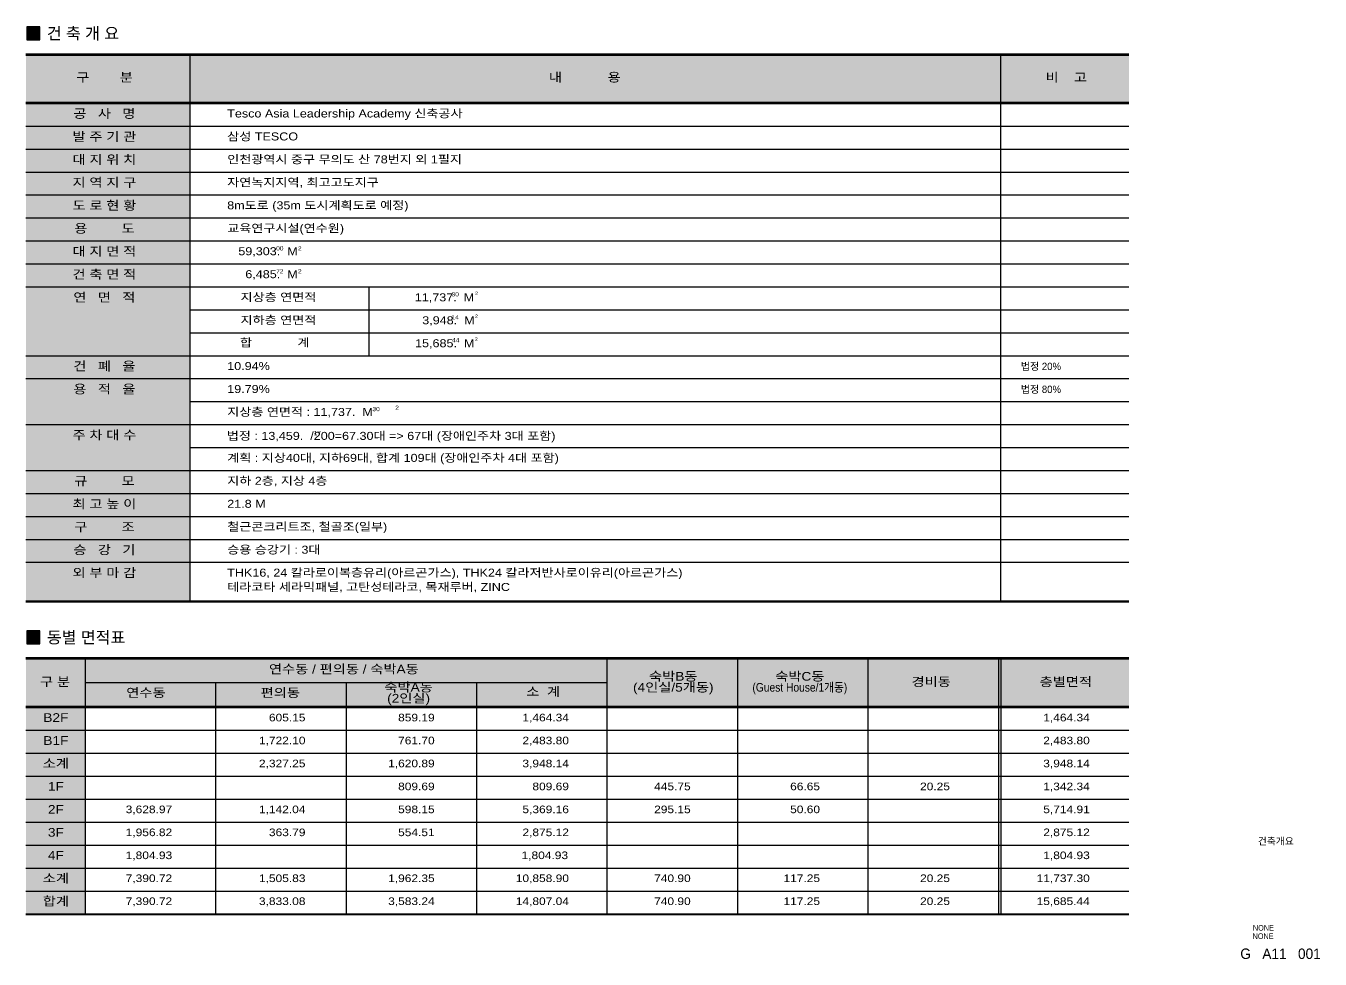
# Model space of a CAD drawing. Extents: x 292 to 4012, y 88 to 2770.
import ezdxf
from ezdxf.enums import TextEntityAlignment as Align

# ---------------------------------------------------------------- set-up
doc = ezdxf.new("R2010")
doc.units = 0
doc.header["$LTSCALE"] = 50
doc.header["$MEASUREMENT"] = 0
for name, color, linetype in [('252', 252, 'CONTINUOUS'), ('Sheet-text', 3, 'CONTINUOUS'), ('ST', 7, 'CONTINUOUS'), ('TE1', 3, 'CONTINUOUS'), ('TE2', 3, 'CONTINUOUS'), ('TXT', 6, 'CONTINUOUS')]:
    doc.layers.add(name, color=color, linetype=linetype)
doc.styles.add('heaven1', font='HYWULB.TTF')
doc.styles.add('HY울릉도M', font='HYWULM.TTF')
doc.styles.add('돋움', font='H2wull_0.TTF')
doc.styles.add('울릉도L', font='H2wull_0.TTF')

msp = doc.modelspace()

# ---------------------------------------------------------------- hatches: boundary and pattern name
at = {"layer": '252'}
for points in [[(292.5, 2690.4), (3462.5, 2690.4), (3462.5, 2547.4), (292.5, 2547.4)], [(292.5, 1116.4), (763.5, 1116.4), (763.5, 2547.4), (292.5, 2547.4)], [(292.5, 954.4), (3462.5, 954.4), (3462.5, 811.4), (292.5, 811.4)], [(292.5, 214.7), (462.5, 214.7), (462.5, 811.4), (292.5, 811.4)]]:
    msp.add_hatch(color=256, dxfattribs=at).paths.add_polyline_path(points)

# ---------------------------------------------------------------- linework, layer by layer
at = {"layer": 'ST'}
for p, q in [((292.5, 2690.4), (3462.5, 2690.4)), ((292.5, 2686.7), (3462.5, 2686.7)), ((763.5, 2690.4), (763.5, 1116.4)), ((3094.4, 1116.4), (3094.4, 2690.4)), ((292.5, 2551.1), (3462.5, 2551.1)), ((292.5, 2547.4), (3462.5, 2547.4)), ((3462.5, 2481.4), (292.5, 2481.4)), ((3462.5, 2415.4), (292.5, 2415.4)), ((3462.5, 2349.4), (292.5, 2349.4)), ((3462.5, 2283.4), (292.5, 2283.4)), ((3462.5, 2217.4), (292.5, 2217.4)), ((3462.5, 2151.4), (292.5, 2151.4)), ((3462.5, 2151.4), (292.5, 2151.4)), ((3462.5, 2085.4), (292.5, 2085.4)), ((3462.5, 2019.4), (292.5, 2019.4)), ((1278, 2019.4), (1278, 1821.4)), ((3462.5, 1953.4), (763.5, 1953.4)), ((3462.5, 1887.4), (763.5, 1887.4)), ((3462.5, 1887.4), (763.5, 1887.4)), ((3462.5, 1821.4), (292.5, 1821.4)), ((3462.5, 1755.4), (292.5, 1755.4)), ((3462.5, 1689.4), (763.5, 1689.4)), ((3462.5, 1623.4), (292.5, 1623.4)), ((3462.5, 1623.4), (292.5, 1623.4)), ((3462.5, 1557.4), (763.5, 1557.4)), ((3462.5, 1491.4), (292.5, 1491.4)), ((3462.5, 1491.4), (292.5, 1491.4)), ((3462.5, 1491.4), (814.5, 1491.4)), ((3462.5, 1425.4), (292.5, 1425.4)), ((3462.5, 1359.4), (292.5, 1359.4)), ((3462.5, 1359.4), (814.5, 1359.4)), ((3462.5, 1293.4), (292.5, 1293.4)), ((3462.5, 1293.4), (292.5, 1293.4)), ((3462.5, 1293.4), (814.5, 1293.4)), ((3462.5, 1227.4), (292.5, 1227.4)), ((3462.5, 1116.4), (292.5, 1116.4)), ((3462.5, 1113.7), (292.5, 1113.7)), ((292.5, 954.4), (3462.5, 954.4)), ((292.5, 950.8), (3462.5, 950.8)), ((462.5, 950.8), (462.5, 217.4)), ((1962.5, 950.8), (1962.5, 217.4)), ((2337.5, 950.8), (2337.5, 217.4)), ((2712.5, 950.8), (2712.5, 217.4)), ((3087.5, 950.8), (3087.5, 217.4)), ((3087.5, 950.8), (3087.5, 217.4)), ((3094.4, 950.8), (3094.4, 217.4)), ((462.5, 882.9), (1962.5, 882.9)), ((837.5, 882.9), (837.5, 217.4)), ((1212.5, 882.9), (1212.5, 217.4)), ((1587.5, 882.9), (1587.5, 217.4)), ((292.5, 815.1), (3462.5, 815.1)), ((292.5, 811.4), (3462.5, 811.4)), ((292.5, 745.4), (3462.5, 745.4)), ((292.5, 679.4), (3462.5, 679.4)), ((292.5, 613.4), (3462.5, 613.4)), ((292.5, 547.4), (3462.5, 547.4)), ((292.5, 481.4), (3462.5, 481.4)), ((292.5, 415.4), (3462.5, 415.4)), ((292.5, 349.4), (3462.5, 349.4)), ((292.5, 283.4), (3462.5, 283.4)), ((292.5, 217.4), (3462.5, 217.4)), ((3462.5, 214.7), (292.5, 214.7))]:
    msp.add_line(p, q, dxfattribs=at)
at = {"layer": 'TXT'}
for p, q in [((332.5, 2768), (295.1, 2768)), ((295.1, 2768), (295.1, 2730.6)), ((295.1, 2767.9), (295.2, 2768)), ((295.1, 2767.7), (295.4, 2768)), ((295.1, 2767.6), (295.5, 2768)), ((295.1, 2767.4), (295.7, 2768)), ((295.1, 2767.3), (295.8, 2768)), ((295.1, 2767.1), (296, 2768)), ((295.1, 2767), (296.1, 2768)), ((295.1, 2766.9), (296.2, 2768)), ((295.1, 2766.7), (296.4, 2768)), ((295.1, 2766.6), (296.5, 2768)), ((295.1, 2766.4), (296.7, 2768)), ((295.1, 2766.3), (296.8, 2768)), ((295.1, 2766.1), (297, 2768)), ((295.1, 2766), (297.1, 2768)), ((295.1, 2765.8), (297.3, 2768)), ((295.1, 2765.7), (297.4, 2768)), ((295.1, 2765.5), (297.6, 2768)), ((295.1, 2765.4), (297.7, 2768)), ((295.1, 2765.2), (297.9, 2768)), ((295.1, 2765.1), (298, 2768)), ((295.1, 2764.9), (298.2, 2768)), ((295.1, 2764.8), (298.3, 2768)), ((295.1, 2764.6), (298.5, 2768)), ((295.1, 2764.5), (298.6, 2768)), ((295.1, 2764.4), (298.7, 2768)), ((295.1, 2764.2), (298.9, 2768)), ((295.1, 2764.1), (299, 2768)), ((295.1, 2763.9), (299.2, 2768)), ((295.1, 2763.8), (299.3, 2768)), ((295.1, 2763.6), (299.5, 2768)), ((295.1, 2763.5), (299.6, 2768)), ((295.1, 2763.3), (299.8, 2768)), ((295.1, 2763.2), (299.9, 2768)), ((295.1, 2763), (300.1, 2768)), ((295.1, 2762.9), (300.2, 2768)), ((295.1, 2762.7), (300.4, 2768)), ((295.1, 2762.6), (300.5, 2768)), ((295.1, 2762.4), (300.7, 2768)), ((295.1, 2762.3), (300.8, 2768)), ((295.1, 2762.1), (301, 2768)), ((295.1, 2762), (301.1, 2768)), ((295.1, 2761.9), (301.2, 2768)), ((295.1, 2761.7), (301.4, 2768)), ((295.1, 2761.6), (301.5, 2768)), ((295.1, 2761.4), (301.7, 2768)), ((295.1, 2761.3), (301.8, 2768)), ((295.1, 2761.1), (302, 2768)), ((295.1, 2761), (302.1, 2768)), ((295.1, 2760.8), (302.3, 2768)), ((295.1, 2760.7), (302.4, 2768)), ((295.1, 2760.5), (302.6, 2768)), ((295.1, 2760.4), (302.7, 2768)), ((295.1, 2760.2), (302.9, 2768)), ((295.1, 2760.1), (303, 2768)), ((295.1, 2759.9), (303.2, 2768)), ((295.1, 2759.8), (303.3, 2768)), ((295.1, 2759.6), (303.5, 2768)), ((295.1, 2759.5), (303.6, 2768)), ((295.1, 2759.4), (303.7, 2768)), ((295.1, 2759.2), (303.9, 2768)), ((295.1, 2759.1), (304, 2768)), ((295.1, 2758.9), (304.2, 2768)), ((295.1, 2758.8), (304.3, 2768)), ((295.1, 2758.6), (304.5, 2768)), ((295.1, 2758.5), (304.6, 2768)), ((295.1, 2758.3), (304.8, 2768)), ((295.1, 2758.2), (304.9, 2768)), ((295.1, 2758), (305.1, 2768)), ((295.1, 2757.9), (305.2, 2768)), ((295.1, 2757.7), (305.4, 2768)), ((295.1, 2757.6), (305.5, 2768)), ((295.1, 2757.4), (305.7, 2768)), ((295.1, 2757.3), (305.8, 2768)), ((295.1, 2757.1), (306, 2768)), ((295.1, 2757), (306.1, 2768)), ((295.1, 2756.9), (306.2, 2768)), ((295.1, 2756.7), (306.4, 2768)), ((295.1, 2756.6), (306.5, 2768)), ((295.1, 2756.4), (306.7, 2768)), ((295.1, 2756.3), (306.8, 2768)), ((295.1, 2756.1), (307, 2768)), ((295.1, 2756), (307.1, 2768)), ((295.1, 2755.8), (307.3, 2768)), ((295.1, 2755.7), (307.4, 2768)), ((295.1, 2755.5), (307.6, 2768)), ((295.1, 2755.4), (307.7, 2768)), ((295.1, 2755.2), (307.9, 2768)), ((295.1, 2755.1), (308, 2768)), ((295.1, 2754.9), (308.2, 2768)), ((295.1, 2754.8), (308.3, 2768)), ((295.1, 2754.6), (308.5, 2768)), ((295.1, 2754.5), (308.6, 2768)), ((295.1, 2754.4), (308.7, 2768)), ((295.1, 2754.2), (308.9, 2768)), ((295.1, 2754.1), (309, 2768)), ((295.1, 2753.9), (309.2, 2768)), ((295.1, 2753.8), (309.3, 2768)), ((295.1, 2753.6), (309.5, 2768)), ((295.1, 2753.5), (309.6, 2768)), ((295.1, 2753.3), (309.8, 2768)), ((295.1, 2753.2), (309.9, 2768)), ((295.1, 2753), (310.1, 2768)), ((295.1, 2752.9), (310.2, 2768)), ((295.1, 2752.7), (310.4, 2768)), ((295.1, 2752.6), (310.5, 2768)), ((295.1, 2752.4), (310.7, 2768)), ((295.1, 2752.3), (310.8, 2768)), ((295.1, 2752.1), (310.9, 2768)), ((295.1, 2752), (311.1, 2768)), ((295.1, 2751.9), (311.2, 2768)), ((295.1, 2751.7), (311.4, 2768)), ((295.1, 2751.6), (311.5, 2768)), ((295.1, 2751.4), (311.7, 2768)), ((295.1, 2751.3), (311.8, 2768)), ((295.1, 2751.1), (312, 2768)), ((295.1, 2751), (312.1, 2768)), ((295.1, 2750.8), (312.3, 2768)), ((295.1, 2750.7), (312.4, 2768)), ((295.1, 2750.5), (312.6, 2768)), ((295.1, 2750.4), (312.7, 2768)), ((295.1, 2750.2), (312.9, 2768)), ((295.1, 2750.1), (313, 2768)), ((295.1, 2749.9), (313.2, 2768)), ((295.1, 2749.8), (313.3, 2768)), ((295.1, 2749.6), (313.4, 2768)), ((295.1, 2749.5), (313.6, 2768)), ((295.1, 2749.4), (313.7, 2768)), ((295.1, 2749.2), (313.9, 2768)), ((295.1, 2749.1), (314, 2768)), ((295.1, 2748.9), (314.2, 2768)), ((295.1, 2748.8), (314.3, 2768)), ((295.1, 2748.6), (314.5, 2768)), ((295.1, 2748.5), (314.6, 2768)), ((295.1, 2748.3), (314.8, 2768)), ((295.1, 2748.2), (314.9, 2768)), ((295.1, 2748), (315.1, 2768)), ((295.1, 2747.9), (315.2, 2768)), ((295.1, 2747.7), (315.4, 2768)), ((295.1, 2747.6), (315.5, 2768)), ((295.1, 2747.4), (315.7, 2768)), ((295.1, 2747.3), (315.8, 2768)), ((295.1, 2747.1), (315.9, 2768)), ((295.1, 2747), (316.1, 2768)), ((295.1, 2746.9), (316.2, 2768)), ((295.1, 2746.7), (316.4, 2768)), ((295.1, 2746.6), (316.5, 2768)), ((295.1, 2746.4), (316.7, 2768)), ((295.1, 2746.3), (316.8, 2768)), ((295.1, 2746.1), (317, 2768)), ((295.1, 2746), (317.1, 2768)), ((295.1, 2745.8), (317.3, 2768)), ((295.1, 2745.7), (317.4, 2768)), ((295.1, 2745.5), (317.6, 2768)), ((295.1, 2745.4), (317.7, 2768)), ((295.1, 2745.2), (317.9, 2768)), ((295.1, 2745.1), (318, 2768)), ((295.1, 2744.9), (318.2, 2768)), ((295.1, 2744.8), (318.3, 2768)), ((295.1, 2744.6), (318.4, 2768)), ((295.1, 2744.5), (318.6, 2768)), ((295.1, 2744.4), (318.7, 2768)), ((295.1, 2744.2), (318.9, 2768)), ((295.1, 2744.1), (319, 2768)), ((295.1, 2743.9), (319.2, 2768)), ((295.1, 2743.8), (319.3, 2768)), ((295.1, 2743.6), (319.5, 2768)), ((295.1, 2743.5), (319.6, 2768)), ((295.1, 2743.3), (319.8, 2768)), ((295.1, 2743.2), (319.9, 2768)), ((295.1, 2743), (320.1, 2768)), ((295.1, 2742.9), (320.2, 2768)), ((295.1, 2742.7), (320.4, 2768)), ((295.1, 2742.6), (320.5, 2768)), ((295.1, 2742.4), (320.7, 2768)), ((295.1, 2742.3), (320.8, 2768)), ((295.1, 2742.1), (320.9, 2768)), ((295.1, 2742), (321.1, 2768)), ((295.1, 2741.9), (321.2, 2768)), ((295.1, 2741.7), (321.4, 2768)), ((295.1, 2741.6), (321.5, 2768)), ((295.1, 2741.4), (321.7, 2768)), ((295.1, 2741.3), (321.8, 2768)), ((295.1, 2741.1), (322, 2768)), ((295.1, 2741), (322.1, 2768)), ((295.1, 2740.8), (322.3, 2768)), ((295.1, 2740.7), (322.4, 2768)), ((295.1, 2740.5), (322.6, 2768)), ((295.1, 2740.4), (322.7, 2768)), ((295.1, 2740.2), (322.9, 2768)), ((295.1, 2740.1), (323, 2768)), ((295.1, 2739.9), (323.2, 2768)), ((295.1, 2739.8), (323.3, 2768)), ((295.1, 2739.6), (323.4, 2768)), ((295.1, 2739.5), (323.6, 2768)), ((295.1, 2739.4), (323.7, 2768)), ((295.1, 2739.2), (323.9, 2768)), ((295.1, 2739.1), (324, 2768)), ((295.1, 2738.9), (324.2, 2768)), ((295.1, 2738.8), (324.3, 2768)), ((295.1, 2738.6), (324.5, 2768)), ((295.1, 2738.5), (324.6, 2768)), ((295.1, 2738.3), (324.8, 2768)), ((295.1, 2738.2), (324.9, 2768)), ((295.1, 2738), (325.1, 2768)), ((295.1, 2737.9), (325.2, 2768)), ((295.1, 2737.7), (325.4, 2768)), ((295.1, 2737.6), (325.5, 2768)), ((295.1, 2737.4), (325.7, 2768)), ((295.1, 2737.3), (325.8, 2768)), ((295.1, 2737.1), (325.9, 2768)), ((295.1, 2737), (326.1, 2768)), ((295.1, 2736.9), (326.2, 2768)), ((295.1, 2736.7), (326.4, 2768)), ((295.1, 2736.6), (326.5, 2768)), ((295.1, 2736.4), (326.7, 2768)), ((295.1, 2736.3), (326.8, 2768)), ((295.1, 2736.1), (327, 2768)), ((295.1, 2736), (327.1, 2768)), ((295.1, 2735.8), (327.3, 2768)), ((295.1, 2735.7), (327.4, 2768)), ((295.1, 2735.5), (327.6, 2768)), ((295.1, 2735.4), (327.7, 2768)), ((295.1, 2735.2), (327.9, 2768)), ((295.1, 2735.1), (328, 2768)), ((295.1, 2734.9), (328.2, 2768)), ((295.1, 2734.8), (328.3, 2768)), ((295.1, 2734.6), (328.4, 2768)), ((295.1, 2734.5), (328.6, 2768)), ((295.1, 2734.4), (328.7, 2768)), ((295.1, 2734.2), (328.9, 2768)), ((295.1, 2734.1), (329, 2768)), ((295.1, 2733.9), (329.2, 2768)), ((295.1, 2733.8), (329.3, 2768)), ((295.1, 2733.6), (329.5, 2768)), ((295.1, 2733.5), (329.6, 2768)), ((295.1, 2733.3), (329.8, 2768)), ((295.1, 2733.2), (329.9, 2768)), ((295.1, 2733), (330.1, 2768)), ((295.1, 2732.9), (330.2, 2768)), ((295.1, 2732.7), (330.4, 2768)), ((295.1, 2732.6), (330.5, 2768)), ((295.1, 2732.4), (330.7, 2768)), ((295.1, 2732.3), (330.8, 2768)), ((295.1, 2732.1), (330.9, 2768)), ((295.1, 2732), (331.1, 2768)), ((295.1, 2731.9), (331.2, 2768)), ((295.1, 2731.7), (331.4, 2768)), ((295.1, 2731.6), (331.5, 2768)), ((295.1, 2731.4), (331.7, 2768)), ((295.1, 2731.3), (331.8, 2768)), ((295.1, 2731.1), (332, 2768)), ((295.1, 2731), (332.1, 2768)), ((295.1, 2730.8), (332.3, 2768)), ((295.1, 2730.7), (332.4, 2768)), ((295.1, 2730.6), (332.5, 2768)), ((295.3, 2730.6), (332.5, 2767.8)), ((295.4, 2730.6), (332.5, 2767.7)), ((295.6, 2730.6), (332.5, 2767.5)), ((295.7, 2730.6), (332.5, 2767.4)), ((295.9, 2730.6), (332.5, 2767.2)), ((296, 2730.6), (332.5, 2767.1)), ((296.2, 2730.6), (332.5, 2766.9)), ((296.3, 2730.6), (332.5, 2766.8)), ((296.5, 2730.6), (332.5, 2766.6)), ((296.6, 2730.6), (332.5, 2766.5)), ((296.8, 2730.6), (332.5, 2766.3)), ((296.9, 2730.6), (332.5, 2766.2)), ((297, 2730.6), (332.5, 2766.1)), ((297.2, 2730.6), (332.5, 2765.9)), ((297.3, 2730.6), (332.5, 2765.8)), ((297.5, 2730.6), (332.5, 2765.6)), ((297.6, 2730.6), (332.5, 2765.5)), ((297.8, 2730.6), (332.5, 2765.3)), ((297.9, 2730.6), (332.5, 2765.2)), ((298.1, 2730.6), (332.5, 2765)), ((298.2, 2730.6), (332.5, 2764.9)), ((298.4, 2730.6), (332.5, 2764.7)), ((298.5, 2730.6), (332.5, 2764.6)), ((298.7, 2730.6), (332.5, 2764.4)), ((298.8, 2730.6), (332.5, 2764.3)), ((299, 2730.6), (332.5, 2764.1)), ((299.1, 2730.6), (332.5, 2764)), ((299.3, 2730.6), (332.5, 2763.8)), ((299.4, 2730.6), (332.5, 2763.7)), ((299.5, 2730.6), (332.5, 2763.6)), ((299.7, 2730.6), (332.5, 2763.4)), ((299.8, 2730.6), (332.5, 2763.3)), ((300, 2730.6), (332.5, 2763.1)), ((300.1, 2730.6), (332.5, 2763)), ((300.3, 2730.6), (332.5, 2762.8)), ((300.4, 2730.6), (332.5, 2762.7)), ((300.6, 2730.6), (332.5, 2762.5)), ((300.7, 2730.6), (332.5, 2762.4)), ((300.9, 2730.6), (332.5, 2762.2)), ((301, 2730.6), (332.5, 2762.1)), ((301.2, 2730.6), (332.5, 2761.9)), ((301.3, 2730.6), (332.5, 2761.8)), ((301.5, 2730.6), (332.5, 2761.6)), ((301.6, 2730.6), (332.5, 2761.5)), ((301.8, 2730.6), (332.5, 2761.3)), ((301.9, 2730.6), (332.5, 2761.2)), ((302, 2730.6), (332.5, 2761.1)), ((302.2, 2730.6), (332.5, 2760.9)), ((302.3, 2730.6), (332.5, 2760.8)), ((302.5, 2730.6), (332.5, 2760.6)), ((302.6, 2730.6), (332.5, 2760.5)), ((302.8, 2730.6), (332.5, 2760.3)), ((302.9, 2730.6), (332.5, 2760.2)), ((303.1, 2730.6), (332.5, 2760)), ((303.2, 2730.6), (332.5, 2759.9)), ((303.4, 2730.6), (332.5, 2759.7)), ((303.5, 2730.6), (332.5, 2759.6)), ((303.7, 2730.6), (332.5, 2759.4)), ((303.8, 2730.6), (332.5, 2759.3)), ((304, 2730.6), (332.5, 2759.1)), ((304.1, 2730.6), (332.5, 2759)), ((304.3, 2730.6), (332.5, 2758.8)), ((304.4, 2730.6), (332.5, 2758.7)), ((304.5, 2730.6), (332.5, 2758.6)), ((304.7, 2730.6), (332.5, 2758.4)), ((304.8, 2730.6), (332.5, 2758.3)), ((305, 2730.6), (332.5, 2758.1)), ((305.1, 2730.6), (332.5, 2758)), ((305.3, 2730.6), (332.5, 2757.8)), ((305.4, 2730.6), (332.5, 2757.7)), ((305.6, 2730.6), (332.5, 2757.5)), ((305.7, 2730.6), (332.5, 2757.4)), ((305.9, 2730.6), (332.5, 2757.2)), ((306, 2730.6), (332.5, 2757.1)), ((306.2, 2730.6), (332.5, 2756.9)), ((306.3, 2730.6), (332.5, 2756.8)), ((306.5, 2730.6), (332.5, 2756.6)), ((306.6, 2730.6), (332.5, 2756.5)), ((306.8, 2730.6), (332.5, 2756.3)), ((306.9, 2730.6), (332.5, 2756.2)), ((307, 2730.6), (332.5, 2756.1)), ((307.2, 2730.6), (332.5, 2755.9)), ((307.3, 2730.6), (332.5, 2755.8)), ((307.5, 2730.6), (332.5, 2755.6)), ((307.6, 2730.6), (332.5, 2755.5)), ((307.8, 2730.6), (332.5, 2755.3)), ((307.9, 2730.6), (332.5, 2755.2)), ((308.1, 2730.6), (332.5, 2755)), ((308.2, 2730.6), (332.5, 2754.9)), ((308.4, 2730.6), (332.5, 2754.7)), ((308.5, 2730.6), (332.5, 2754.6)), ((308.7, 2730.6), (332.5, 2754.4)), ((308.8, 2730.6), (332.5, 2754.3)), ((309, 2730.6), (332.5, 2754.1)), ((309.1, 2730.6), (332.5, 2754)), ((309.3, 2730.6), (332.5, 2753.8)), ((309.4, 2730.6), (332.5, 2753.7)), ((309.5, 2730.6), (332.5, 2753.6)), ((309.7, 2730.6), (332.5, 2753.4)), ((309.8, 2730.6), (332.5, 2753.3)), ((310, 2730.6), (332.5, 2753.1)), ((310.1, 2730.6), (332.5, 2753)), ((310.3, 2730.6), (332.5, 2752.8)), ((310.4, 2730.6), (332.5, 2752.7)), ((310.6, 2730.6), (332.5, 2752.5)), ((332.5, 2730.6), (332.5, 2768)), ((295.1, 2730.6), (332.5, 2730.6)), ((310.7, 2730.6), (332.5, 2752.4)), ((310.9, 2730.6), (332.5, 2752.2)), ((311, 2730.6), (332.5, 2752.1)), ((311.2, 2730.6), (332.5, 2751.9)), ((311.3, 2730.6), (332.5, 2751.8)), ((311.5, 2730.6), (332.5, 2751.6)), ((311.6, 2730.6), (332.5, 2751.5)), ((311.7, 2730.6), (332.5, 2751.3)), ((311.9, 2730.6), (332.5, 2751.2)), ((312, 2730.6), (332.5, 2751.1)), ((312.2, 2730.6), (332.5, 2750.9)), ((312.3, 2730.6), (332.5, 2750.8)), ((312.5, 2730.6), (332.5, 2750.6)), ((312.6, 2730.6), (332.5, 2750.5)), ((312.8, 2730.6), (332.5, 2750.3)), ((312.9, 2730.6), (332.5, 2750.2)), ((313.1, 2730.6), (332.5, 2750)), ((313.2, 2730.6), (332.5, 2749.9)), ((313.4, 2730.6), (332.5, 2749.7)), ((313.5, 2730.6), (332.5, 2749.6)), ((313.7, 2730.6), (332.5, 2749.4)), ((313.8, 2730.6), (332.5, 2749.3)), ((314, 2730.6), (332.5, 2749.1)), ((314.1, 2730.6), (332.5, 2749)), ((314.2, 2730.6), (332.5, 2748.8)), ((314.4, 2730.6), (332.5, 2748.7)), ((314.5, 2730.6), (332.5, 2748.6)), ((314.7, 2730.6), (332.5, 2748.4)), ((314.8, 2730.6), (332.5, 2748.3)), ((315, 2730.6), (332.5, 2748.1)), ((315.1, 2730.6), (332.5, 2748)), ((315.3, 2730.6), (332.5, 2747.8)), ((315.4, 2730.6), (332.5, 2747.7)), ((315.6, 2730.6), (332.5, 2747.5)), ((315.7, 2730.6), (332.5, 2747.4)), ((315.9, 2730.6), (332.5, 2747.2)), ((316, 2730.6), (332.5, 2747.1)), ((316.2, 2730.6), (332.5, 2746.9)), ((316.3, 2730.6), (332.5, 2746.8)), ((316.5, 2730.6), (332.5, 2746.6)), ((316.6, 2730.6), (332.5, 2746.5)), ((316.7, 2730.6), (332.5, 2746.3)), ((316.9, 2730.6), (332.5, 2746.2)), ((317, 2730.6), (332.5, 2746.1)), ((317.2, 2730.6), (332.5, 2745.9)), ((317.3, 2730.6), (332.5, 2745.8)), ((317.5, 2730.6), (332.5, 2745.6)), ((317.6, 2730.6), (332.5, 2745.5)), ((317.8, 2730.6), (332.5, 2745.3)), ((317.9, 2730.6), (332.5, 2745.2)), ((318.1, 2730.6), (332.5, 2745)), ((318.2, 2730.6), (332.5, 2744.9)), ((318.4, 2730.6), (332.5, 2744.7)), ((318.5, 2730.6), (332.5, 2744.6)), ((318.7, 2730.6), (332.5, 2744.4)), ((318.8, 2730.6), (332.5, 2744.3)), ((319, 2730.6), (332.5, 2744.1)), ((319.1, 2730.6), (332.5, 2744)), ((319.2, 2730.6), (332.5, 2743.8)), ((319.4, 2730.6), (332.5, 2743.7)), ((319.5, 2730.6), (332.5, 2743.6)), ((319.7, 2730.6), (332.5, 2743.4)), ((319.8, 2730.6), (332.5, 2743.3)), ((320, 2730.6), (332.5, 2743.1)), ((320.1, 2730.6), (332.5, 2743)), ((320.3, 2730.6), (332.5, 2742.8)), ((320.4, 2730.6), (332.5, 2742.7)), ((320.6, 2730.6), (332.5, 2742.5)), ((320.7, 2730.6), (332.5, 2742.4)), ((320.9, 2730.6), (332.5, 2742.2)), ((321, 2730.6), (332.5, 2742.1)), ((321.2, 2730.6), (332.5, 2741.9)), ((321.3, 2730.6), (332.5, 2741.8)), ((321.5, 2730.6), (332.5, 2741.6)), ((321.6, 2730.6), (332.5, 2741.5)), ((321.7, 2730.6), (332.5, 2741.3)), ((321.9, 2730.6), (332.5, 2741.2)), ((322, 2730.6), (332.5, 2741.1)), ((322.2, 2730.6), (332.5, 2740.9)), ((322.3, 2730.6), (332.5, 2740.8)), ((322.5, 2730.6), (332.5, 2740.6)), ((322.6, 2730.6), (332.5, 2740.5)), ((322.8, 2730.6), (332.5, 2740.3)), ((322.9, 2730.6), (332.5, 2740.2)), ((323.1, 2730.6), (332.5, 2740)), ((323.2, 2730.6), (332.5, 2739.9)), ((323.4, 2730.6), (332.5, 2739.7)), ((323.5, 2730.6), (332.5, 2739.6)), ((323.7, 2730.6), (332.5, 2739.4)), ((323.8, 2730.6), (332.5, 2739.3)), ((324, 2730.6), (332.5, 2739.1)), ((324.1, 2730.6), (332.5, 2739)), ((324.2, 2730.6), (332.5, 2738.8)), ((324.4, 2730.6), (332.5, 2738.7)), ((324.5, 2730.6), (332.5, 2738.6)), ((324.7, 2730.6), (332.5, 2738.4)), ((324.8, 2730.6), (332.5, 2738.3)), ((325, 2730.6), (332.5, 2738.1)), ((325.1, 2730.6), (332.5, 2738)), ((325.3, 2730.6), (332.5, 2737.8)), ((325.4, 2730.6), (332.5, 2737.7)), ((325.6, 2730.6), (332.5, 2737.5)), ((325.7, 2730.6), (332.5, 2737.4)), ((325.9, 2730.6), (332.5, 2737.2)), ((326, 2730.6), (332.5, 2737.1)), ((326.2, 2730.6), (332.5, 2736.9)), ((326.3, 2730.6), (332.5, 2736.8)), ((326.5, 2730.6), (332.5, 2736.6)), ((326.6, 2730.6), (332.5, 2736.5)), ((326.7, 2730.6), (332.5, 2736.3)), ((326.9, 2730.6), (332.5, 2736.2)), ((327, 2730.6), (332.5, 2736.1)), ((327.2, 2730.6), (332.5, 2735.9)), ((327.3, 2730.6), (332.5, 2735.8)), ((327.5, 2730.6), (332.5, 2735.6)), ((327.6, 2730.6), (332.5, 2735.5)), ((327.8, 2730.6), (332.5, 2735.3)), ((327.9, 2730.6), (332.5, 2735.2)), ((328.1, 2730.6), (332.5, 2735)), ((328.2, 2730.6), (332.5, 2734.9)), ((328.4, 2730.6), (332.5, 2734.7)), ((328.5, 2730.6), (332.5, 2734.6)), ((328.7, 2730.6), (332.5, 2734.4)), ((328.8, 2730.6), (332.5, 2734.3)), ((329, 2730.6), (332.5, 2734.1)), ((329.1, 2730.6), (332.5, 2734)), ((329.2, 2730.6), (332.5, 2733.8)), ((329.4, 2730.6), (332.5, 2733.7)), ((329.5, 2730.6), (332.5, 2733.6)), ((329.7, 2730.6), (332.5, 2733.4)), ((329.8, 2730.6), (332.5, 2733.3)), ((330, 2730.6), (332.5, 2733.1)), ((330.1, 2730.6), (332.5, 2733)), ((330.3, 2730.6), (332.5, 2732.8)), ((330.4, 2730.6), (332.5, 2732.7)), ((330.6, 2730.6), (332.5, 2732.5)), ((330.7, 2730.6), (332.5, 2732.4)), ((330.9, 2730.6), (332.5, 2732.2)), ((331, 2730.6), (332.5, 2732.1)), ((331.2, 2730.6), (332.5, 2731.9)), ((331.3, 2730.6), (332.5, 2731.8)), ((331.5, 2730.6), (332.5, 2731.6)), ((331.6, 2730.6), (332.5, 2731.5)), ((331.7, 2730.6), (332.5, 2731.3)), ((331.9, 2730.6), (332.5, 2731.2)), ((332, 2730.6), (332.5, 2731.1)), ((332.2, 2730.6), (332.5, 2730.9)), ((332.3, 2730.6), (332.5, 2730.8)), ((332.5, 2730.6), (332.5, 2730.6)), ((332.5, 1031.8), (295.1, 1031.8)), ((295.1, 1031.8), (295.1, 994.3)), ((295.1, 1031.6), (295.2, 1031.8)), ((295.1, 1031.5), (295.4, 1031.8)), ((295.1, 1031.3), (295.5, 1031.8)), ((295.1, 1031.2), (295.7, 1031.8)), ((295.1, 1031.1), (295.8, 1031.8)), ((295.1, 1030.9), (296, 1031.8)), ((295.1, 1030.8), (296.1, 1031.8)), ((295.1, 1030.6), (296.2, 1031.8)), ((295.1, 1030.5), (296.4, 1031.8)), ((295.1, 1030.3), (296.5, 1031.8)), ((295.1, 1030.2), (296.7, 1031.8)), ((295.1, 1030), (296.8, 1031.8)), ((295.1, 1029.9), (297, 1031.8)), ((295.1, 1029.7), (297.1, 1031.8)), ((295.1, 1029.6), (297.3, 1031.8)), ((295.1, 1029.4), (297.4, 1031.8)), ((295.1, 1029.3), (297.6, 1031.8)), ((295.1, 1029.1), (297.7, 1031.8)), ((295.1, 1029), (297.9, 1031.8)), ((295.1, 1028.9), (298, 1031.8)), ((295.1, 1028.7), (298.2, 1031.8)), ((295.1, 1028.6), (298.3, 1031.8)), ((295.1, 1028.4), (298.5, 1031.8)), ((295.1, 1028.3), (298.6, 1031.8)), ((295.1, 1028.1), (298.7, 1031.8)), ((295.1, 1028), (298.9, 1031.8)), ((295.1, 1027.8), (299, 1031.8)), ((295.1, 1027.7), (299.2, 1031.8)), ((295.1, 1027.5), (299.3, 1031.8)), ((295.1, 1027.4), (299.5, 1031.8)), ((295.1, 1027.2), (299.6, 1031.8)), ((295.1, 1027.1), (299.8, 1031.8)), ((295.1, 1026.9), (299.9, 1031.8)), ((295.1, 1026.8), (300.1, 1031.8)), ((295.1, 1026.6), (300.2, 1031.8)), ((295.1, 1026.5), (300.4, 1031.8)), ((295.1, 1026.4), (300.5, 1031.8)), ((295.1, 1026.2), (300.7, 1031.8)), ((295.1, 1026.1), (300.8, 1031.8)), ((295.1, 1025.9), (301, 1031.8)), ((295.1, 1025.8), (301.1, 1031.8)), ((295.1, 1025.6), (301.2, 1031.8)), ((295.1, 1025.5), (301.4, 1031.8)), ((295.1, 1025.3), (301.5, 1031.8)), ((295.1, 1025.2), (301.7, 1031.8)), ((295.1, 1025), (301.8, 1031.8)), ((295.1, 1024.9), (302, 1031.8)), ((295.1, 1024.7), (302.1, 1031.8)), ((295.1, 1024.6), (302.3, 1031.8)), ((295.1, 1024.4), (302.4, 1031.8)), ((295.1, 1024.3), (302.6, 1031.8)), ((295.1, 1024.1), (302.7, 1031.8)), ((295.1, 1024), (302.9, 1031.8)), ((295.1, 1023.9), (303, 1031.8)), ((295.1, 1023.7), (303.2, 1031.8)), ((295.1, 1023.6), (303.3, 1031.8)), ((295.1, 1023.4), (303.5, 1031.8)), ((295.1, 1023.3), (303.6, 1031.8)), ((295.1, 1023.1), (303.7, 1031.8)), ((295.1, 1023), (303.9, 1031.8)), ((295.1, 1022.8), (304, 1031.8)), ((295.1, 1022.7), (304.2, 1031.8)), ((295.1, 1022.5), (304.3, 1031.8)), ((295.1, 1022.4), (304.5, 1031.8)), ((295.1, 1022.2), (304.6, 1031.8)), ((295.1, 1022.1), (304.8, 1031.8)), ((295.1, 1021.9), (304.9, 1031.8)), ((295.1, 1021.8), (305.1, 1031.8)), ((295.1, 1021.6), (305.2, 1031.8)), ((295.1, 1021.5), (305.4, 1031.8)), ((295.1, 1021.4), (305.5, 1031.8)), ((295.1, 1021.2), (305.7, 1031.8)), ((295.1, 1021.1), (305.8, 1031.8)), ((295.1, 1020.9), (306, 1031.8)), ((295.1, 1020.8), (306.1, 1031.8)), ((295.1, 1020.6), (306.2, 1031.8)), ((295.1, 1020.5), (306.4, 1031.8)), ((295.1, 1020.3), (306.5, 1031.8)), ((295.1, 1020.2), (306.7, 1031.8)), ((295.1, 1020), (306.8, 1031.8)), ((295.1, 1019.9), (307, 1031.8)), ((295.1, 1019.7), (307.1, 1031.8)), ((295.1, 1019.6), (307.3, 1031.8)), ((295.1, 1019.4), (307.4, 1031.8)), ((295.1, 1019.3), (307.6, 1031.8)), ((295.1, 1019.1), (307.7, 1031.8)), ((295.1, 1019), (307.9, 1031.8)), ((295.1, 1018.9), (308, 1031.8)), ((295.1, 1018.7), (308.2, 1031.8)), ((295.1, 1018.6), (308.3, 1031.8)), ((295.1, 1018.4), (308.5, 1031.8)), ((295.1, 1018.3), (308.6, 1031.8)), ((295.1, 1018.1), (308.7, 1031.8)), ((295.1, 1018), (308.9, 1031.8)), ((295.1, 1017.8), (309, 1031.8)), ((295.1, 1017.7), (309.2, 1031.8)), ((295.1, 1017.5), (309.3, 1031.8)), ((295.1, 1017.4), (309.5, 1031.8)), ((295.1, 1017.2), (309.6, 1031.8)), ((295.1, 1017.1), (309.8, 1031.8)), ((295.1, 1016.9), (309.9, 1031.8)), ((295.1, 1016.8), (310.1, 1031.8)), ((295.1, 1016.6), (310.2, 1031.8)), ((295.1, 1016.5), (310.4, 1031.8)), ((295.1, 1016.4), (310.5, 1031.8)), ((295.1, 1016.2), (310.7, 1031.8)), ((295.1, 1016.1), (310.8, 1031.8)), ((295.1, 1015.9), (310.9, 1031.8)), ((295.1, 1015.8), (311.1, 1031.8)), ((295.1, 1015.6), (311.2, 1031.8)), ((295.1, 1015.5), (311.4, 1031.8)), ((295.1, 1015.3), (311.5, 1031.8)), ((295.1, 1015.2), (311.7, 1031.8)), ((295.1, 1015), (311.8, 1031.8)), ((295.1, 1014.9), (312, 1031.8)), ((295.1, 1014.7), (312.1, 1031.8)), ((295.1, 1014.6), (312.3, 1031.8)), ((295.1, 1014.4), (312.4, 1031.8)), ((295.1, 1014.3), (312.6, 1031.8)), ((295.1, 1014.1), (312.7, 1031.8)), ((295.1, 1014), (312.9, 1031.8)), ((295.1, 1013.9), (313, 1031.8)), ((295.1, 1013.7), (313.2, 1031.8)), ((295.1, 1013.6), (313.3, 1031.8)), ((295.1, 1013.4), (313.4, 1031.8)), ((295.1, 1013.3), (313.6, 1031.8)), ((295.1, 1013.1), (313.7, 1031.8)), ((295.1, 1013), (313.9, 1031.8)), ((295.1, 1012.8), (314, 1031.8)), ((295.1, 1012.7), (314.2, 1031.8)), ((295.1, 1012.5), (314.3, 1031.8)), ((295.1, 1012.4), (314.5, 1031.8)), ((295.1, 1012.2), (314.6, 1031.8)), ((295.1, 1012.1), (314.8, 1031.8)), ((295.1, 1011.9), (314.9, 1031.8)), ((295.1, 1011.8), (315.1, 1031.8)), ((295.1, 1011.6), (315.2, 1031.8)), ((295.1, 1011.5), (315.4, 1031.8)), ((295.1, 1011.4), (315.5, 1031.8)), ((295.1, 1011.2), (315.7, 1031.8)), ((295.1, 1011.1), (315.8, 1031.8)), ((295.1, 1010.9), (315.9, 1031.8)), ((295.1, 1010.8), (316.1, 1031.8)), ((295.1, 1010.6), (316.2, 1031.8)), ((295.1, 1010.5), (316.4, 1031.8)), ((295.1, 1010.3), (316.5, 1031.8)), ((295.1, 1010.2), (316.7, 1031.8)), ((295.1, 1010), (316.8, 1031.8)), ((295.1, 1009.9), (317, 1031.8)), ((295.1, 1009.7), (317.1, 1031.8)), ((295.1, 1009.6), (317.3, 1031.8)), ((295.1, 1009.4), (317.4, 1031.8)), ((295.1, 1009.3), (317.6, 1031.8)), ((295.1, 1009.1), (317.7, 1031.8)), ((295.1, 1009), (317.9, 1031.8)), ((295.1, 1008.9), (318, 1031.8)), ((295.1, 1008.7), (318.2, 1031.8)), ((295.1, 1008.6), (318.3, 1031.8)), ((295.1, 1008.4), (318.4, 1031.8)), ((295.1, 1008.3), (318.6, 1031.8)), ((295.1, 1008.1), (318.7, 1031.8)), ((295.1, 1008), (318.9, 1031.8)), ((295.1, 1007.8), (319, 1031.8)), ((295.1, 1007.7), (319.2, 1031.8)), ((295.1, 1007.5), (319.3, 1031.8)), ((295.1, 1007.4), (319.5, 1031.8)), ((295.1, 1007.2), (319.6, 1031.8)), ((295.1, 1007.1), (319.8, 1031.8)), ((295.1, 1006.9), (319.9, 1031.8)), ((295.1, 1006.8), (320.1, 1031.8)), ((295.1, 1006.6), (320.2, 1031.8)), ((295.1, 1006.5), (320.4, 1031.8)), ((295.1, 1006.4), (320.5, 1031.8)), ((295.1, 1006.2), (320.7, 1031.8)), ((295.1, 1006.1), (320.8, 1031.8)), ((295.1, 1005.9), (320.9, 1031.8)), ((295.1, 1005.8), (321.1, 1031.8)), ((295.1, 1005.6), (321.2, 1031.8)), ((295.1, 1005.5), (321.4, 1031.8)), ((295.1, 1005.3), (321.5, 1031.8)), ((295.1, 1005.2), (321.7, 1031.8)), ((295.1, 1005), (321.8, 1031.8)), ((295.1, 1004.9), (322, 1031.8)), ((295.1, 1004.7), (322.1, 1031.8)), ((295.1, 1004.6), (322.3, 1031.8)), ((295.1, 1004.4), (322.4, 1031.8)), ((295.1, 1004.3), (322.6, 1031.8)), ((295.1, 1004.1), (322.7, 1031.8)), ((295.1, 1004), (322.9, 1031.8)), ((295.1, 1003.9), (323, 1031.8)), ((295.1, 1003.7), (323.2, 1031.8)), ((295.1, 1003.6), (323.3, 1031.8)), ((295.1, 1003.4), (323.4, 1031.8)), ((295.1, 1003.3), (323.6, 1031.8)), ((295.1, 1003.1), (323.7, 1031.8)), ((295.1, 1003), (323.9, 1031.8)), ((295.1, 1002.8), (324, 1031.8)), ((295.1, 1002.7), (324.2, 1031.8)), ((295.1, 1002.5), (324.3, 1031.8)), ((295.1, 1002.4), (324.5, 1031.8)), ((295.1, 1002.2), (324.6, 1031.8)), ((295.1, 1002.1), (324.8, 1031.8)), ((295.1, 1001.9), (324.9, 1031.8)), ((295.1, 1001.8), (325.1, 1031.8)), ((295.1, 1001.6), (325.2, 1031.8)), ((295.1, 1001.5), (325.4, 1031.8)), ((295.1, 1001.4), (325.5, 1031.8)), ((295.1, 1001.2), (325.7, 1031.8)), ((295.1, 1001.1), (325.8, 1031.8)), ((295.1, 1000.9), (325.9, 1031.8)), ((295.1, 1000.8), (326.1, 1031.8)), ((295.1, 1000.6), (326.2, 1031.8)), ((295.1, 1000.5), (326.4, 1031.8)), ((295.1, 1000.3), (326.5, 1031.8)), ((295.1, 1000.2), (326.7, 1031.8)), ((295.1, 1000), (326.8, 1031.8)), ((295.1, 999.9), (327, 1031.8)), ((295.1, 999.7), (327.1, 1031.8)), ((295.1, 999.6), (327.3, 1031.8)), ((295.1, 999.4), (327.4, 1031.8)), ((295.1, 999.3), (327.6, 1031.8)), ((295.1, 999.1), (327.7, 1031.8)), ((295.1, 999), (327.9, 1031.8)), ((295.1, 998.9), (328, 1031.8)), ((295.1, 998.7), (328.2, 1031.8)), ((295.1, 998.6), (328.3, 1031.8)), ((295.1, 998.4), (328.4, 1031.8)), ((295.1, 998.3), (328.6, 1031.8)), ((295.1, 998.1), (328.7, 1031.8)), ((295.1, 998), (328.9, 1031.8)), ((295.1, 997.8), (329, 1031.8)), ((295.1, 997.7), (329.2, 1031.8)), ((295.1, 997.5), (329.3, 1031.8)), ((295.1, 997.4), (329.5, 1031.8)), ((295.1, 997.2), (329.6, 1031.8)), ((295.1, 997.1), (329.8, 1031.8)), ((295.1, 996.9), (329.9, 1031.8)), ((295.1, 996.8), (330.1, 1031.8)), ((295.1, 996.6), (330.2, 1031.8)), ((295.1, 996.5), (330.4, 1031.8)), ((295.1, 996.4), (330.5, 1031.8)), ((295.1, 996.2), (330.7, 1031.8)), ((295.1, 996.1), (330.8, 1031.8)), ((295.1, 995.9), (330.9, 1031.8)), ((295.1, 995.8), (331.1, 1031.8)), ((295.1, 995.6), (331.2, 1031.8)), ((295.1, 995.5), (331.4, 1031.8)), ((295.1, 995.3), (331.5, 1031.8)), ((295.1, 995.2), (331.7, 1031.8)), ((295.1, 995), (331.8, 1031.8)), ((295.1, 994.9), (332, 1031.8)), ((295.1, 994.7), (332.1, 1031.8)), ((295.1, 994.6), (332.3, 1031.8)), ((295.1, 994.4), (332.4, 1031.8)), ((295.1, 994.3), (332.5, 1031.7)), ((295.3, 994.3), (332.5, 1031.6)), ((295.4, 994.3), (332.5, 1031.4)), ((295.6, 994.3), (332.5, 1031.3)), ((295.7, 994.3), (332.5, 1031.1)), ((295.9, 994.3), (332.5, 1031)), ((296, 994.3), (332.5, 1030.8)), ((296.2, 994.3), (332.5, 1030.7)), ((296.3, 994.3), (332.5, 1030.5)), ((296.5, 994.3), (332.5, 1030.4)), ((296.6, 994.3), (332.5, 1030.3)), ((296.8, 994.3), (332.5, 1030.1)), ((296.9, 994.3), (332.5, 1030)), ((297, 994.3), (332.5, 1029.8)), ((297.2, 994.3), (332.5, 1029.7)), ((297.3, 994.3), (332.5, 1029.5)), ((297.5, 994.3), (332.5, 1029.4)), ((297.6, 994.3), (332.5, 1029.2)), ((297.8, 994.3), (332.5, 1029.1)), ((297.9, 994.3), (332.5, 1028.9)), ((298.1, 994.3), (332.5, 1028.8)), ((298.2, 994.3), (332.5, 1028.6)), ((298.4, 994.3), (332.5, 1028.5)), ((298.5, 994.3), (332.5, 1028.3)), ((298.7, 994.3), (332.5, 1028.2)), ((298.8, 994.3), (332.5, 1028)), ((299, 994.3), (332.5, 1027.9)), ((299.1, 994.3), (332.5, 1027.8)), ((299.3, 994.3), (332.5, 1027.6)), ((299.4, 994.3), (332.5, 1027.5)), ((299.5, 994.3), (332.5, 1027.3)), ((299.7, 994.3), (332.5, 1027.2)), ((299.8, 994.3), (332.5, 1027)), ((300, 994.3), (332.5, 1026.9)), ((300.1, 994.3), (332.5, 1026.7)), ((300.3, 994.3), (332.5, 1026.6)), ((300.4, 994.3), (332.5, 1026.4)), ((300.6, 994.3), (332.5, 1026.3)), ((300.7, 994.3), (332.5, 1026.1)), ((300.9, 994.3), (332.5, 1026)), ((301, 994.3), (332.5, 1025.8)), ((301.2, 994.3), (332.5, 1025.7)), ((301.3, 994.3), (332.5, 1025.6)), ((301.5, 994.3), (332.5, 1025.4)), ((301.6, 994.3), (332.5, 1025.3)), ((301.8, 994.3), (332.5, 1025.1)), ((301.9, 994.3), (332.5, 1025)), ((302, 994.3), (332.5, 1024.8)), ((302.2, 994.3), (332.5, 1024.7)), ((302.3, 994.3), (332.5, 1024.5)), ((302.5, 994.3), (332.5, 1024.4)), ((302.6, 994.3), (332.5, 1024.2)), ((302.8, 994.3), (332.5, 1024.1)), ((302.9, 994.3), (332.5, 1023.9)), ((303.1, 994.3), (332.5, 1023.8)), ((303.2, 994.3), (332.5, 1023.6)), ((303.4, 994.3), (332.5, 1023.5)), ((303.5, 994.3), (332.5, 1023.3)), ((303.7, 994.3), (332.5, 1023.2)), ((303.8, 994.3), (332.5, 1023.1)), ((304, 994.3), (332.5, 1022.9)), ((304.1, 994.3), (332.5, 1022.8)), ((304.3, 994.3), (332.5, 1022.6)), ((304.4, 994.3), (332.5, 1022.5)), ((304.5, 994.3), (332.5, 1022.3)), ((304.7, 994.3), (332.5, 1022.2)), ((304.8, 994.3), (332.5, 1022)), ((305, 994.3), (332.5, 1021.9)), ((305.1, 994.3), (332.5, 1021.7)), ((305.3, 994.3), (332.5, 1021.6)), ((305.4, 994.3), (332.5, 1021.4)), ((305.6, 994.3), (332.5, 1021.3)), ((305.7, 994.3), (332.5, 1021.1)), ((305.9, 994.3), (332.5, 1021)), ((306, 994.3), (332.5, 1020.8)), ((306.2, 994.3), (332.5, 1020.7)), ((306.3, 994.3), (332.5, 1020.6)), ((306.5, 994.3), (332.5, 1020.4)), ((306.6, 994.3), (332.5, 1020.3)), ((306.8, 994.3), (332.5, 1020.1)), ((306.9, 994.3), (332.5, 1020)), ((307, 994.3), (332.5, 1019.8)), ((307.2, 994.3), (332.5, 1019.7)), ((307.3, 994.3), (332.5, 1019.5)), ((307.5, 994.3), (332.5, 1019.4)), ((307.6, 994.3), (332.5, 1019.2)), ((307.8, 994.3), (332.5, 1019.1)), ((307.9, 994.3), (332.5, 1018.9)), ((308.1, 994.3), (332.5, 1018.8)), ((308.2, 994.3), (332.5, 1018.6)), ((308.4, 994.3), (332.5, 1018.5)), ((308.5, 994.3), (332.5, 1018.3)), ((308.7, 994.3), (332.5, 1018.2)), ((308.8, 994.3), (332.5, 1018.1)), ((309, 994.3), (332.5, 1017.9)), ((309.1, 994.3), (332.5, 1017.8)), ((309.3, 994.3), (332.5, 1017.6)), ((309.4, 994.3), (332.5, 1017.5)), ((309.5, 994.3), (332.5, 1017.3)), ((309.7, 994.3), (332.5, 1017.2)), ((309.8, 994.3), (332.5, 1017)), ((310, 994.3), (332.5, 1016.9)), ((310.1, 994.3), (332.5, 1016.7)), ((310.3, 994.3), (332.5, 1016.6)), ((310.4, 994.3), (332.5, 1016.4)), ((310.6, 994.3), (332.5, 1016.3)), ((310.7, 994.3), (332.5, 1016.1)), ((310.9, 994.3), (332.5, 1016)), ((311, 994.3), (332.5, 1015.8)), ((311.2, 994.3), (332.5, 1015.7)), ((311.3, 994.3), (332.5, 1015.6)), ((311.5, 994.3), (332.5, 1015.4)), ((311.6, 994.3), (332.5, 1015.3)), ((311.7, 994.3), (332.5, 1015.1)), ((311.9, 994.3), (332.5, 1015)), ((312, 994.3), (332.5, 1014.8)), ((312.2, 994.3), (332.5, 1014.7)), ((312.3, 994.3), (332.5, 1014.5)), ((312.5, 994.3), (332.5, 1014.4)), ((312.6, 994.3), (332.5, 1014.2)), ((312.8, 994.3), (332.5, 1014.1)), ((312.9, 994.3), (332.5, 1013.9)), ((313.1, 994.3), (332.5, 1013.8)), ((313.2, 994.3), (332.5, 1013.6)), ((313.4, 994.3), (332.5, 1013.5)), ((313.5, 994.3), (332.5, 1013.3)), ((313.7, 994.3), (332.5, 1013.2)), ((313.8, 994.3), (332.5, 1013.1)), ((314, 994.3), (332.5, 1012.9)), ((314.1, 994.3), (332.5, 1012.8)), ((314.2, 994.3), (332.5, 1012.6)), ((314.4, 994.3), (332.5, 1012.5)), ((314.5, 994.3), (332.5, 1012.3)), ((314.7, 994.3), (332.5, 1012.2)), ((314.8, 994.3), (332.5, 1012)), ((315, 994.3), (332.5, 1011.9)), ((315.1, 994.3), (332.5, 1011.7)), ((315.3, 994.3), (332.5, 1011.6)), ((315.4, 994.3), (332.5, 1011.4)), ((315.6, 994.3), (332.5, 1011.3)), ((315.7, 994.3), (332.5, 1011.1)), ((315.9, 994.3), (332.5, 1011)), ((316, 994.3), (332.5, 1010.8)), ((316.2, 994.3), (332.5, 1010.7)), ((316.3, 994.3), (332.5, 1010.6)), ((316.5, 994.3), (332.5, 1010.4)), ((316.6, 994.3), (332.5, 1010.3)), ((316.7, 994.3), (332.5, 1010.1)), ((316.9, 994.3), (332.5, 1010)), ((317, 994.3), (332.5, 1009.8)), ((317.2, 994.3), (332.5, 1009.7)), ((317.3, 994.3), (332.5, 1009.5)), ((317.5, 994.3), (332.5, 1009.4)), ((317.6, 994.3), (332.5, 1009.2)), ((317.8, 994.3), (332.5, 1009.1)), ((317.9, 994.3), (332.5, 1008.9)), ((318.1, 994.3), (332.5, 1008.8)), ((318.2, 994.3), (332.5, 1008.6)), ((318.4, 994.3), (332.5, 1008.5)), ((318.5, 994.3), (332.5, 1008.3)), ((318.7, 994.3), (332.5, 1008.2)), ((318.8, 994.3), (332.5, 1008.1)), ((319, 994.3), (332.5, 1007.9)), ((319.1, 994.3), (332.5, 1007.8)), ((319.2, 994.3), (332.5, 1007.6)), ((319.4, 994.3), (332.5, 1007.5)), ((319.5, 994.3), (332.5, 1007.3)), ((319.7, 994.3), (332.5, 1007.2)), ((319.8, 994.3), (332.5, 1007)), ((320, 994.3), (332.5, 1006.9)), ((320.1, 994.3), (332.5, 1006.7)), ((320.3, 994.3), (332.5, 1006.6)), ((320.4, 994.3), (332.5, 1006.4)), ((320.6, 994.3), (332.5, 1006.3)), ((320.7, 994.3), (332.5, 1006.1)), ((320.9, 994.3), (332.5, 1006)), ((321, 994.3), (332.5, 1005.8)), ((321.2, 994.3), (332.5, 1005.7)), ((321.3, 994.3), (332.5, 1005.6)), ((321.5, 994.3), (332.5, 1005.4)), ((321.6, 994.3), (332.5, 1005.3)), ((321.7, 994.3), (332.5, 1005.1)), ((321.9, 994.3), (332.5, 1005)), ((322, 994.3), (332.5, 1004.8)), ((322.2, 994.3), (332.5, 1004.7)), ((322.3, 994.3), (332.5, 1004.5)), ((322.5, 994.3), (332.5, 1004.4)), ((332.5, 994.3), (332.5, 1031.8)), ((295.1, 994.3), (332.5, 994.3)), ((322.6, 994.3), (332.5, 1004.2)), ((322.8, 994.3), (332.5, 1004.1)), ((322.9, 994.3), (332.5, 1003.9)), ((323.1, 994.3), (332.5, 1003.8)), ((323.2, 994.3), (332.5, 1003.6)), ((323.4, 994.3), (332.5, 1003.5)), ((323.5, 994.3), (332.5, 1003.3)), ((323.7, 994.3), (332.5, 1003.2)), ((323.8, 994.3), (332.5, 1003.1)), ((324, 994.3), (332.5, 1002.9)), ((324.1, 994.3), (332.5, 1002.8)), ((324.2, 994.3), (332.5, 1002.6)), ((324.4, 994.3), (332.5, 1002.5)), ((324.5, 994.3), (332.5, 1002.3)), ((324.7, 994.3), (332.5, 1002.2)), ((324.8, 994.3), (332.5, 1002)), ((325, 994.3), (332.5, 1001.9)), ((325.1, 994.3), (332.5, 1001.7)), ((325.3, 994.3), (332.5, 1001.6)), ((325.4, 994.3), (332.5, 1001.4)), ((325.6, 994.3), (332.5, 1001.3)), ((325.7, 994.3), (332.5, 1001.1)), ((325.9, 994.3), (332.5, 1001)), ((326, 994.3), (332.5, 1000.8)), ((326.2, 994.3), (332.5, 1000.7)), ((326.3, 994.3), (332.5, 1000.6)), ((326.5, 994.3), (332.5, 1000.4)), ((326.6, 994.3), (332.5, 1000.3)), ((326.7, 994.3), (332.5, 1000.1)), ((326.9, 994.3), (332.5, 1000)), ((327, 994.3), (332.5, 999.8)), ((327.2, 994.3), (332.5, 999.7)), ((327.3, 994.3), (332.5, 999.5)), ((327.5, 994.3), (332.5, 999.4)), ((327.6, 994.3), (332.5, 999.2)), ((327.8, 994.3), (332.5, 999.1)), ((327.9, 994.3), (332.5, 998.9)), ((328.1, 994.3), (332.5, 998.8)), ((328.2, 994.3), (332.5, 998.6)), ((328.4, 994.3), (332.5, 998.5)), ((328.5, 994.3), (332.5, 998.3)), ((328.7, 994.3), (332.5, 998.2)), ((328.8, 994.3), (332.5, 998.1)), ((329, 994.3), (332.5, 997.9)), ((329.1, 994.3), (332.5, 997.8)), ((329.2, 994.3), (332.5, 997.6)), ((329.4, 994.3), (332.5, 997.5)), ((329.5, 994.3), (332.5, 997.3)), ((329.7, 994.3), (332.5, 997.2)), ((329.8, 994.3), (332.5, 997)), ((330, 994.3), (332.5, 996.9)), ((330.1, 994.3), (332.5, 996.7)), ((330.3, 994.3), (332.5, 996.6)), ((330.4, 994.3), (332.5, 996.4)), ((330.6, 994.3), (332.5, 996.3)), ((330.7, 994.3), (332.5, 996.1)), ((330.9, 994.3), (332.5, 996)), ((331, 994.3), (332.5, 995.8)), ((331.2, 994.3), (332.5, 995.7)), ((331.3, 994.3), (332.5, 995.6)), ((331.5, 994.3), (332.5, 995.4)), ((331.6, 994.3), (332.5, 995.3)), ((331.7, 994.3), (332.5, 995.1)), ((331.9, 994.3), (332.5, 995)), ((332, 994.3), (332.5, 994.8)), ((332.2, 994.3), (332.5, 994.7)), ((332.3, 994.3), (332.5, 994.5)), ((332.5, 994.3), (332.5, 994.4))]:
    msp.add_line(p, q, dxfattribs=at)

# ---------------------------------------------------------------- texts
at = {"layer": 'Sheet-text', "style": '울릉도L'}
msp.add_text('건축개요', height=20, dxfattribs=at).set_placement((3884.6, 426.8), align=Align.MIDDLE_CENTER)
at = {"layer": 'Sheet-text', "style": 'heaven1'}
for p in [(3817.8, 153.6), (3818.7, 177.5)]:
    msp.add_text('NONE', height=16, dxfattribs=at).set_placement(p, align=Align.MIDDLE_LEFT)
at = {"layer": 'Sheet-text', "color": 2, "style": 'HY울릉도M'}
msp.add_text('G   A11   001', height=30, dxfattribs=at).set_placement((3898.2, 103.1), align=Align.MIDDLE_CENTER)
at = {"layer": 'TE1', "style": '돋움'}
for s, width, p in [('구        분', 1.2, (518.7, 2622.2)), ('내            용', 1.2, (1898.7, 2622.6)), ('비    고', 1.2, (3282.4, 2622.2)), (' 공   사   명', 1.2, (512.7, 2518.1)), (' 발 주 기 관', 1.2, (512.7, 2452.1)), (' 대 지 위 치', 1.2, (512.7, 2386.1)), (' 지 역 지 구', 1.2, (512.7, 2320.1)), (' 도 로 현 황', 1.2, (512.7, 2254.1)), (' 용         도', 1.2, (512.7, 2188.1)), (' 대 지 면 적', 1.2, (512.7, 2122.1)), (' 건 축 면 적', 1.2, (512.7, 2056.1)), (' 연   면   적', 1.2, (512.7, 1990.1)), (' 건   폐   율', 1.2, (512.7, 1792.1)), (' 용   적   율', 1.2, (512.7, 1726.1)), (' 주 차 대 수', 1.2, (512.7, 1594.1)), (' 규         모', 1.2, (512.7, 1462.1)), (' 최 고 높 이', 1.2, (512.7, 1396.1)), (' 구         조', 1.2, (512.7, 1330.1)), (' 승   강   기', 1.2, (512.7, 1264.1)), (' 외 부 마 감', 1.2, (512.7, 1198.1)), ('연수동 / 편의동 / 숙박A동', 1.2, (1206.3, 921.3)), ('구 분', 1.2, (376.5, 884.8)), ('숙박B동', 1.2, (2153, 900.6)), ('숙박C동', 1.2, (2516.7, 900.6)), ('경비동', 1.2, (2894.2, 884.8)), ('층별면적', 1.2, (3281.2, 884.8)), ('연수동', 1.2, (637.5, 853.4)), ('편의동', 1.2, (1023.7, 853.4)), ('숙박A동', 1.2, (1392.4, 869.3)), ('소  계', 1.2, (1779.1, 856.5)), ('(4인실/5개동)', 1.2, (2153, 869)), ('(Guest House/1개동)', 0.9, (2516.7, 869)), ('(2인실)', 1.2, (1392.4, 837.6)), ('B2F', 1.2, (378.7, 782.1)), ('B1F', 1.2, (378.7, 716.1)), ('소계', 1.2, (378.7, 650.1)), ('1F', 1.2, (378.7, 584.1)), ('2F', 1.2, (378.7, 518.1)), ('3F', 1.2, (378.7, 452.1)), ('4F', 1.2, (378.7, 386.1)), ('소계', 1.2, (378.7, 320.1)), ('합계', 1.2, (378.7, 254.1))]:
    msp.add_text(s, height=25, dxfattribs=dict(at, width=width)).set_placement(p, align=Align.MIDDLE_CENTER)
at = {"layer": 'TE1', "style": '돋움', "width": 1.2}
for s, p in [('605.15', (1096, 782.1)), ('859.19', (1467.3, 782.1)), ('1,464.34', (1853.2, 782.1)), ('1,464.34', (3350, 782.1)), ('1,722.10', (1096, 716.1)), ('761.70', (1467.3, 716.1)), ('2,483.80', (1853.2, 716.1)), ('2,483.80', (3350, 716.1)), ('2,327.25', (1096, 650.1)), ('1,620.89', (1467.3, 650.1)), ('3,948.14', (1853.2, 650.1)), ('3,948.14', (3350, 650.1)), ('809.69', (1467.3, 584.1)), ('809.69', (1853.2, 584.1)), ('66.65', (2574.8, 584.1)), ('20.25', (2948.2, 584.1)), ('1,342.34', (3350, 584.1)), ('445.75', (2203.1, 584.1)), ('3,628.97', (713, 518.1)), ('1,142.04', (1096, 518.1)), ('598.15', (1467.3, 518.1)), ('5,369.16', (1853.2, 518.1)), ('295.15', (2203.1, 518.1)), ('50.60', (2574.8, 518.1)), ('5,714.91', (3350, 518.1)), ('1,956.82', (713, 452.1)), ('363.79', (1096, 452.1)), ('554.51', (1467.3, 452.1)), ('2,875.12', (1853.2, 452.1)), ('2,875.12', (3350, 452.1)), ('1,804.93', (713, 386.1)), ('1,804.93', (1850.7, 386.1)), ('1,804.93', (3350, 386.1)), ('7,390.72', (713, 320.1)), ('1,505.83', (1096, 320.1)), ('1,962.35', (1467.3, 320.1)), ('10,858.90', (1853.2, 320.1)), ('740.90', (2203.1, 320.1)), ('117.25', (2574.8, 320.1)), ('20.25', (2948.2, 320.1)), ('11,737.30', (3350, 320.1)), ('7,390.72', (713, 254.1)), ('3,833.08', (1096, 254.1)), ('3,583.24', (1467.3, 254.1)), ('14,807.04', (1853.2, 254.1)), ('740.90', (2203.1, 254.1)), ('117.25', (2574.8, 254.1)), ('20.25', (2948.2, 254.1)), ('15,685.44', (3350, 254.1))]:
    msp.add_text(s, height=21.88, dxfattribs=at).set_placement(p, align=Align.MIDDLE_RIGHT)
at = {"layer": 'TE2', "style": '돋움', "width": 1.2}
for s, height, p in [('Tesco Asia Leadership Academy 신축공사', 23, (871.1, 2507.1)), ('삼성 TESCO', 23, (871.1, 2441.1)), ('인천광역시 중구 무의도 산 78번지 외 1필지', 23, (871.1, 2375.1)), ('자연녹지지역, 최고고도지구', 23, (871.1, 2309.1)), ('8m도로 (35m 도시계획도로 예정)', 23, (871.1, 2243.1)), ('교육연구시설(연수원)', 23, (871.1, 2177.1)), ('00', 12, (1011.8, 2124.8)), ('2', 12, (1074.4, 2124.8)), ('72', 12, (1011.8, 2058.8)), ('2', 12, (1074.4, 2058.8)), ('지상층 연면적', 23, (909.4, 1979.1)), ('30', 12, (1515.9, 1992.8)), ('2', 9.5, (1583.3, 1997.3)), ('지하층 연면적', 23, (909.4, 1913.1)), ('14', 12, (1515.9, 1926.8)), ('2', 9.5, (1583.3, 1931.3)), ('합             계', 23, (907.8, 1848.4)), ('44', 12, (1517.3, 1860.8)), ('2', 9.5, (1583, 1865.3)), ('10.94%%%', 23, (871.1, 1781.1)), ('19.79%%%', 23, (871.1, 1715.1)), ('지상층 연면적 : 11,737.  M  ', 23, (871.1, 1649.1)), ('30', 12, (1288.5, 1662.8)), ('2', 12, (1354.1, 1666.8)), ('법정 : 13,459.  /200=67.30대 => 67대 (장애인주차 3대 포함)', 23, (869.9, 1580.3)), ('17', 12, (1119.9, 1593.8)), ('계획 : 지상40대, 지하69대, 합계 109대 (장애인주차 4대 포함)', 23, (871.1, 1517.1)), ('지하 2층, 지상 4층', 23, (871.1, 1451.1)), ('21.8 M', 23, (871.1, 1385.1)), ('철근콘크리트조, 철골조(일부)', 23, (871.1, 1319.1)), ('승용 승강기 : 3대', 23, (871.1, 1253.1)), ('THK16, 24 칼라로이복층유리(아르곤가스), THK24 칼라저반사로이유리(아르곤가스)', 23, (871.1, 1187.1)), ('테라코타 세라믹패널, 고탄성테라코, 목재루버, ZINC', 23, (871.1, 1146))]:
    msp.add_text(s, height=height, dxfattribs=at).set_placement(p)
for s, p in [('59,303.  M', (1073.6, 2111.1)), ('6,485.  M', (1073.6, 2045.1))]:
    msp.add_text(s, height=23, dxfattribs=at).set_placement(p, align=Align.RIGHT)
for s, p in [('11,737.  M ', (1590.9, 1990.1)), ('3,948.  M', (1582.1, 1924.1)), ('15,685.  M ', (1591.6, 1858.1))]:
    msp.add_text(s, height=23, dxfattribs=at).set_placement(p, align=Align.MIDDLE_RIGHT)
at = {"layer": 'TE2', "style": '돋움'}
for s, p in [(' 법정 20%', (3144.3, 1781.1)), (' 법정 80%', (3144.3, 1715.1))]:
    msp.add_text(s, height=21, dxfattribs=at).set_placement(p)
at = {"layer": 'TXT', "style": '돋움'}
for s, p in [('건 축 개 요', (352.7, 2731.9)), ('동별 면적표', (352.7, 995.7))]:
    msp.add_text(s, height=34, dxfattribs=at).set_placement(p)

doc.saveas('drawing.dxf')
